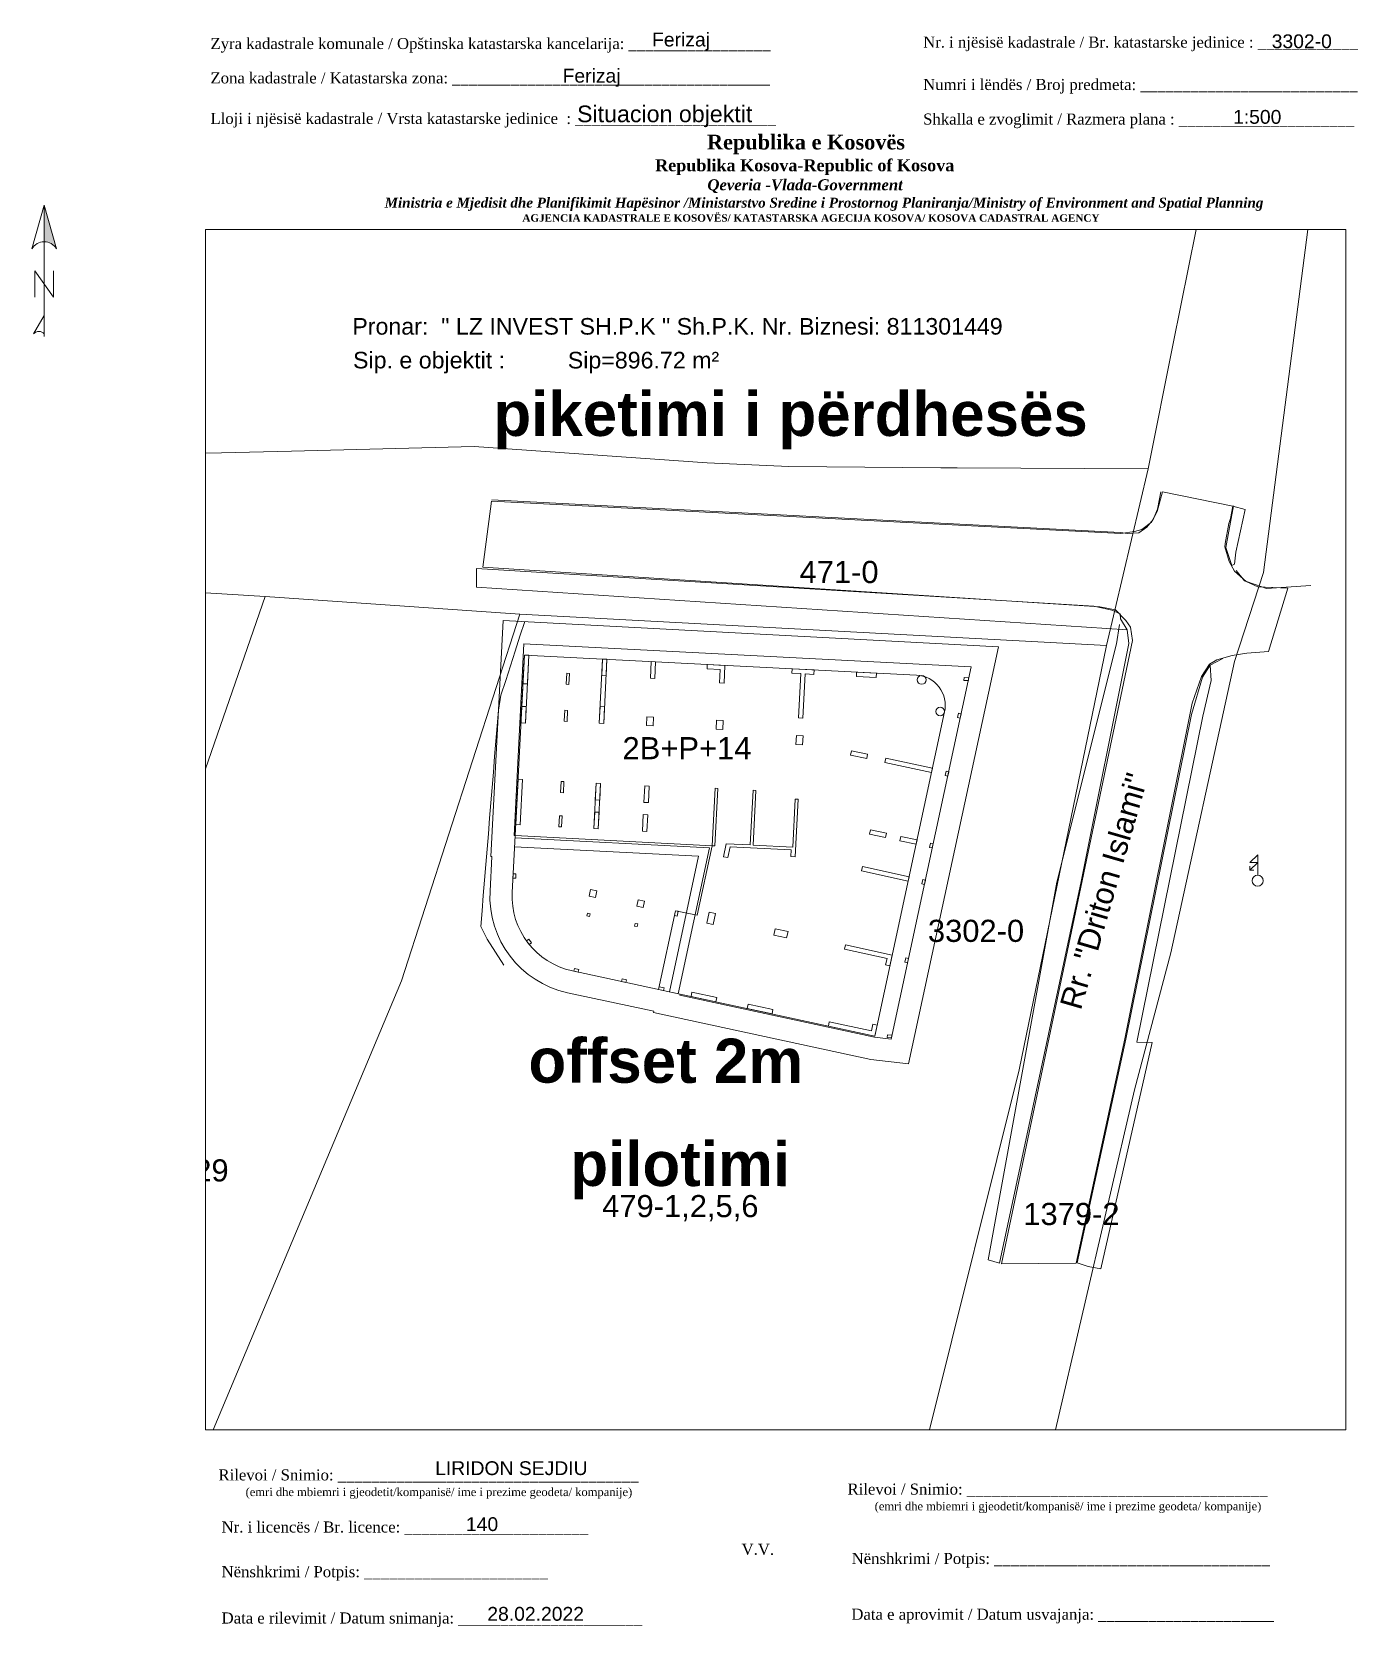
# Paper-space layout 'Ferizaj' of a CAD drawing. Header units: metres. Extents: x -31 to 209, y 2 to 291.
# The model-space entities are those that its viewports show. They can reach past a viewport. Long polylines and large blocks are cut down to what shows.
import ezdxf
from ezdxf.enums import TextEntityAlignment as Align

# ---------------------------------------------------------------- set-up
doc = ezdxf.new("R2010")
doc.units = ezdxf.units.M
doc.layers.get('0').update_dxf_attribs({"lineweight": 0})
for name, color, linetype, lineweight, true_color in [('2D Drafting - General_Pen_No__88', 7, 'Continuous', 0, 0xfd4435), ('Shtyllat', 7, 'Continuous', 0, 0xa80f02), ('Shtyllat b1', 7, 'Continuous', 0, 0x182891), ('Shtyllat b2', 7, 'Continuous', 0, 0x496f39)]:
    doc.layers.add(name, color=color, linetype=linetype, lineweight=lineweight, true_color=true_color)
for name, color, linetype, lineweight in [('A - Pllaka e Përdhesës _Pen_No__6', 1, 'Continuous', 0), ('Asfallt', 97, 'Continuous', 0), ('Dimensione', 7, 'Continuous', 0), ('etazha', 7, 'Continuous', 0), ('Korniza e jashtme', 7, 'Continuous', 0), ('Nr-Kojshi', 251, 'Continuous', 0), ('Nr-Ri', 1, 'Continuous', 0), ('ofset', 5, 'Continuous', 0), ('Parc-Kojshi', 251, 'Continuous', 0), ('Perdhesa o3 ferizaj', 1, 'Continuous', 0), ('Shtyllat kati 1', 3, 'Continuous', 0), ('Shtyllat perdhesa', 1, 'Continuous', 0), ('Themel pllaka o3 ferizaj', 30, 'Continuous', 0), ('trotuar', 155, 'Continuous', 0)]:
    doc.layers.add(name, color=color, linetype=linetype, lineweight=lineweight)
doc.styles.add('GENERATED_STYLE_1', font='arialbd.ttf')
doc.styles.add('GENERATED_STYLE_2', font='arial.ttf')
doc.styles.get("Standard").update_dxf_attribs({"font": 'arial.ttf'})

# ---------------------------------------------------------------- blocks, each defined once
blk = doc.blocks.new('*U73')
at = {"linetype": 'ByBlock', "lineweight": -2}
blk.add_hatch(color=0, dxfattribs=at).paths.add_polyline_path([(0, 562), (0, 301, -0.269143), (87, 250)])
at = {"color": 0, "linetype": 'ByBlock', "lineweight": -2}
for points in [[(87, 250, 0.580323), (-87, 250), (0, 562), (87, 250), (0, 562), (0, 300)], [(0, -356, 0.5), (-75, -356), (0, -225)]]:
    blk.add_lwpolyline(points, format="xyb", dxfattribs=at)
for points in [[(0, -375), (0, 562)], [(-66, -94), (-66, 94), (66, -94), (66, 94)]]:
    blk.add_lwpolyline(points, dxfattribs=at)
blk = doc.blocks.new('Pole electricity_ Shtyllë Elekrike Druri - tension i lartë')
at = {"color": 1, "linetype": 'ByBlock', "lineweight": 0, "flags": 128}
for points in [[(0, 0.5), (0, 2.35), (-0.7, 1.65), (0, 1.65), (-0.7, 0.95)], [(-0.35, 0.95), (-0.7, 0.95), (-0.7, 1.3)]]:
    blk.add_lwpolyline(points, dxfattribs=at)
at = {"color": 1, "linetype": 'ByBlock', "lineweight": 0}
blk.add_circle((0, 0), 0.5, dxfattribs=at)
blk = doc.blocks.new('Shtylle_Elekrike_Druri')
at = {"color": 1, "lineweight": 0}
blk.add_blockref('Pole electricity_ Shtyllë Elekrike Druri - tension i lartë', (0, 0), dxfattribs=at)

msp = doc.modelspace()

# ---------------------------------------------------------------- linework, layer by layer
at = {"layer": 'A - Pllaka e Përdhesës _Pen_No__6', "linetype": 'Continuous', "lineweight": 0, "flags": 128}
msp.add_lwpolyline([(7512280.786, 4693489.943), (7512282.32, 4693497.07), (7512284.275, 4693496.649), (7512285.628, 4693502.936), (7512267.822, 4693503.854), (7512268.665, 4693520.182), (7512304.095, 4693518.358, -0.4618664), (7512306.642, 4693515.033), (7512300.339, 4693485.736)], format="xyb", close=True, dxfattribs=at)
at = {"layer": 'Asfallt'}
msp.add_polyline3d([(7512265.701, 4693534.097, 621.822), (7512322.558, 4693531.172, 621.389), (7512323.802, 4693531.35, 621.329), (7512324.475, 4693531.52, 621.358), (7512325.351, 4693532.182, 621.387), (7512325.864, 4693533.142, 621.375), (7512326.322, 4693534.949, 621.377), (7512332.702, 4693533.647, 621.094), (7512332.478, 4693532.518, 621.189), (7512332.478, 4693532.518, 621.189), (7512332.324, 4693532.075, 621.026), (7512331.998, 4693530.278, 620.999), (7512331.979, 4693529.952, 621.011), (7512332.374, 4693528.644, 621.233), (7512332.853, 4693527.776, 621.1), (7512333.892, 4693526.821, 621.03), (7512334.943, 4693526.354, 621.044), (7512337.673, 4693526.239, 621.087), (7512335.906, 4693520.494, 621.283), (7512333.968, 4693520.342, 621.324), (7512332.637, 4693520.134, 621.293), (7512331.232, 4693519.76, 621.242), (7512330.59, 4693519.359, 621.181), (7512329.852, 4693518.243, 621.298), (7512329.002, 4693515.822, 0), (7512322.941, 4693485.469, 621.514), (7512318.539, 4693465.209, 621.647), (7512311.78, 4693465.136, 621.762), (7512319.075, 4693499.771, 621.513), (7512323.636, 4693521.491, 621.387), (7512323.432, 4693522.703, 621.408), (7512323.011, 4693523.301, 621.263), (7512322.088, 4693524.254, 621.347), (7512321.464, 4693524.373, 621.341), (7512320.682, 4693524.549, 621.159), (7512264.895, 4693528.11, 621.753), (7512265.701, 4693534.097, 621.822)], dxfattribs=at)
at = {"layer": 'ofset', "flags": 128}
msp.add_lwpolyline([(7512266.793, 4693492.13), (7512266.037, 4693493.309), (7512265.282, 4693494.488), (7512264.721, 4693495.65), (7512264.834, 4693497.046), (7512264.947, 4693498.441), (7512265.061, 4693499.837), (7512265.174, 4693501.232), (7512265.287, 4693502.627), (7512265.401, 4693504.023), (7512265.514, 4693505.418), (7512265.627, 4693506.814), (7512265.74, 4693508.209), (7512265.854, 4693509.604), (7512265.967, 4693511), (7512266.08, 4693512.395), (7512266.194, 4693513.791), (7512266.307, 4693515.186), (7512266.543, 4693516.542), (7512266.973, 4693517.874), (7512267.402, 4693519.207), (7512267.832, 4693520.539), (7512268.262, 4693521.872), (7512268.691, 4693523.204)], dxfattribs=at)
at = {"layer": 'ofset', "linetype": 'Continuous', "lineweight": 20}
msp.add_lwpolyline([(7512266.747, 4693523.288), (7512265.619, 4693501.968), (7512265.719, 4693501.962), (7512265.554, 4693498.825, 0.3679548), (7512272.559, 4693489.657), (7512280.346, 4693487.972), (7512280.324, 4693487.874), (7512299.968, 4693483.622), (7512303.364, 4693483.231), (7512311.523, 4693520.925)], format="xyb", close=True, dxfattribs=at)
at = {"layer": 'Parc-Kojshi', "flags": 128}
for points in [[(7512329.567, 4693559.681), (7512327.31, 4693548.35), (7512325.054, 4693537.019), (7512321.284, 4693521.05), (7512313.392, 4693482.692), (7512298.32, 4693422.255)], [(7512314.971, 4693442.754), (7512323.792, 4693480.882), (7512327.1, 4693493.27), (7512332.854, 4693519.6), (7512335.464, 4693527.649), (7512341.196, 4693571.847)], [(7512181.134, 4693529.325), (7512245.216, 4693525.466), (7512268.255, 4693523.885), (7512321.284, 4693521.05), (7512321.284, 4693521.05), (7512325.054, 4693537.019), (7512307.771, 4693537.098), (7512306.311, 4693537.105), (7512292.564, 4693537.23), (7512285.193, 4693537.553), (7512264.114, 4693539.042), (7512247.604, 4693538.622), (7512241.28, 4693538.46), (7512236.21, 4693538.32)], [(7512268.255, 4693523.885), (7512257.562, 4693490.724), (7512238.421, 4693445.097), (7512218.794, 4693399.668), (7512218.276, 4693399.764), (7512218.406, 4693400.062), (7512224.682, 4693414.487), (7512210.095, 4693421.075), (7512203.687, 4693423.971), (7512217.091, 4693454.317), (7512236.773, 4693500.994), (7512245.216, 4693525.466), (7512268.255, 4693523.885)]]:
    msp.add_lwpolyline(points, dxfattribs=at)
at = {"layer": 'Parc-Kojshi', "linetype": 'Continuous'}
for points in [[(7512329.567, 4693559.681), (7512327.31, 4693548.35), (7512325.054, 4693537.019), (7512321.284, 4693521.05), (7512313.392, 4693482.692), (7512298.32, 4693422.255)], [(7512314.971, 4693442.754), (7512323.792, 4693480.882), (7512327.1, 4693493.27), (7512332.854, 4693519.6), (7512335.464, 4693527.649), (7512341.196, 4693571.847)]]:
    msp.add_lwpolyline(points, dxfattribs=at)
at = {"layer": 'Shtyllat', "color": 14, "linetype": 'Continuous', "true_color": 0xa80f02}
for points in [[(7512268.665, 4693520.182), (7512268.349, 4693514.04), (7512268.748, 4693514.019), (7512269.064, 4693520.162)], [(7512268.748, 4693514.019), (7512268.825, 4693515.517), (7512268.426, 4693515.538), (7512268.349, 4693514.04)], [(7512275.336, 4693504.469), (7512275.413, 4693505.967), (7512275.013, 4693505.987)]]:
    msp.add_lwpolyline(points, dxfattribs=at)
for points in [[(7512268.931, 4693517.565), (7512269.064, 4693520.162), (7512268.665, 4693520.182), (7512268.531, 4693517.586)], [(7512275.827, 4693514.005), (7512276.125, 4693519.798), (7512275.726, 4693519.818), (7512275.427, 4693514.026)], [(7512272.485, 4693518.534), (7512272.735, 4693518.521), (7512272.683, 4693517.522), (7512272.434, 4693517.535)], [(7512280.442, 4693518.073), (7512280.519, 4693519.571), (7512280.12, 4693519.592), (7512280.043, 4693518.094)], [(7512286.704, 4693517.651), (7512286.786, 4693519.249), (7512285.188, 4693519.331), (7512285.167, 4693518.931), (7512286.366, 4693518.87), (7512286.304, 4693517.671)], [(7512293.825, 4693514.48), (7512294.03, 4693518.475), (7512294.83, 4693518.434), (7512294.85, 4693518.834), (7512292.853, 4693518.936), (7512292.832, 4693518.537), (7512293.631, 4693518.496), (7512293.426, 4693514.501)], [(7512300.467, 4693518.144), (7512300.487, 4693518.543), (7512298.69, 4693518.636), (7512298.669, 4693518.236)], [(7512272.313, 4693515.187), (7512272.563, 4693515.175), (7512272.511, 4693514.176), (7512272.261, 4693514.189)], [(7512280.296, 4693513.775), (7512280.337, 4693514.574), (7512279.738, 4693514.605), (7512279.697, 4693513.806)], [(7512286.592, 4693513.451), (7512286.634, 4693514.25), (7512286.034, 4693514.281), (7512285.993, 4693513.482)], [(7512307.896, 4693514.921), (7512307.812, 4693514.53), (7512308.057, 4693514.477), (7512308.141, 4693514.868)], [(7512293.801, 4693512.065), (7512293.842, 4693512.864), (7512293.243, 4693512.895), (7512293.202, 4693512.096)], [(7512299.597, 4693510.816), (7512299.682, 4693511.207), (7512298.215, 4693511.523), (7512298.131, 4693511.132)], [(7512305.463, 4693509.554), (7512305.547, 4693509.945), (7512301.324, 4693510.854), (7512301.24, 4693510.463)], [(7512268.275, 4693504.832), (7512268.486, 4693508.927), (7512268.086, 4693508.947), (7512267.876, 4693504.853)], [(7512271.981, 4693508.747), (7512272.231, 4693508.734), (7512272.18, 4693507.735), (7512271.93, 4693507.748)], [(7512275.336, 4693504.469), (7512275.547, 4693508.563), (7512275.147, 4693508.584), (7512274.936, 4693504.489)], [(7512279.864, 4693506.839), (7512279.941, 4693508.337), (7512279.541, 4693508.358), (7512279.464, 4693506.86)], [(7512285.888, 4693508.131), (7512285.621, 4693502.938), (7512285.87, 4693502.925), (7512286.138, 4693508.118)], [(7512289.333, 4693507.954), (7512289.583, 4693507.941), (7512289.329, 4693502.997), (7512292.924, 4693502.812), (7512293.148, 4693507.156), (7512293.397, 4693507.144), (7512293.13, 4693501.95), (7512292.73, 4693501.971), (7512292.761, 4693502.57), (7512287.246, 4693502.854), (7512287.034, 4693501.865), (7512286.643, 4693501.949), (7512286.895, 4693503.123), (7512289.079, 4693503.01)], [(7512271.822, 4693505.651), (7512272.072, 4693505.638), (7512272.02, 4693504.639), (7512271.771, 4693504.652)], [(7512279.73, 4693504.242), (7512279.807, 4693505.74), (7512279.408, 4693505.761), (7512279.33, 4693504.263)], [(7512301.313, 4693503.671), (7512299.846, 4693503.986), (7512299.931, 4693504.377), (7512301.397, 4693504.062)], [(7512304.07, 4693503.077), (7512302.603, 4693503.393), (7512302.687, 4693503.784), (7512304.154, 4693503.468)], [(7512303.354, 4693499.751), (7512299.131, 4693500.659), (7512299.215, 4693501.05), (7512303.438, 4693500.142)], [(7512285.147, 4693495.95), (7512285.734, 4693495.824), (7512285.944, 4693496.801), (7512285.358, 4693496.928)], [(7512292.364, 4693494.602), (7512291.191, 4693494.854), (7512291.317, 4693495.441), (7512292.49, 4693495.188)], [(7512297.607, 4693493.576), (7512301.438, 4693492.755), (7512301.313, 4693492.165), (7512301.704, 4693492.081), (7512301.914, 4693493.059), (7512297.691, 4693493.967)], [(7512283.719, 4693489.312), (7512285.968, 4693488.828), (7512286.052, 4693489.219), (7512283.803, 4693489.703)], [(7512288.796, 4693488.22), (7512291.044, 4693487.736), (7512291.128, 4693488.127), (7512288.88, 4693488.611)], [(7512296.135, 4693486.641), (7512300.339, 4693485.736), (7512300.549, 4693486.714), (7512300.158, 4693486.798), (7512300.032, 4693486.211), (7512296.219, 4693487.032)]]:
    msp.add_lwpolyline(points, close=True, dxfattribs=at)
for centre in [(7512304.567, 4693517.933), (7512306.241, 4693515.073)]:
    msp.add_circle(centre, 0.4, dxfattribs=at)
at = {"layer": 'Shtyllat b1', "linetype": 'Continuous'}
for points in [[(7512308.799, 4693518.115), (7512308.399, 4693518.136), (7512308.386, 4693517.886), (7512308.786, 4693517.866)], [(7512306.769, 4693509.682), (7512306.685, 4693509.291), (7512306.93, 4693509.239), (7512307.014, 4693509.63)], [(7512305.371, 4693503.181), (7512305.287, 4693502.79), (7512305.531, 4693502.737), (7512305.615, 4693503.129)], [(7512267.645, 4693500.409), (7512267.624, 4693500.009), (7512267.874, 4693499.996), (7512267.894, 4693500.396)], [(7512304.66, 4693499.879), (7512304.576, 4693499.488), (7512304.82, 4693499.435), (7512304.905, 4693499.826)], [(7512274.505, 4693498.395), (7512275.09, 4693498.269), (7512275.217, 4693498.858), (7512274.632, 4693498.984)], [(7512278.811, 4693497.468), (7512279.397, 4693497.342), (7512279.523, 4693497.931), (7512278.938, 4693498.057)], [(7512268.852, 4693494.329), (7512269.095, 4693494.011), (7512269.294, 4693494.163), (7512269.05, 4693494.481)], [(7512303.136, 4693492.796), (7512303.052, 4693492.405), (7512303.297, 4693492.352), (7512303.381, 4693492.743)], [(7512273.141, 4693491.588), (7512273.532, 4693491.504), (7512273.585, 4693491.748), (7512273.194, 4693491.832)], [(7512277.449, 4693490.661), (7512277.84, 4693490.577), (7512277.893, 4693490.821), (7512277.502, 4693490.905)], [(7512301.439, 4693485.611), (7512301.837, 4693485.566), (7512301.865, 4693485.814), (7512301.467, 4693485.859)]]:
    msp.add_lwpolyline(points, close=True, dxfattribs=at)
at = {"layer": 'Shtyllat b2', "linetype": 'Continuous'}
for points in [[(7512274.298, 4693496.607), (7512274.542, 4693496.554), (7512274.595, 4693496.799), (7512274.35, 4693496.851)], [(7512278.606, 4693495.68), (7512278.85, 4693495.627), (7512278.903, 4693495.872), (7512278.658, 4693495.924)]]:
    msp.add_lwpolyline(points, close=True, dxfattribs=at)
at = {"layer": 'Shtyllat kati 1', "linetype": 'Continuous'}
for points in [[(7512275.726, 4693519.818), (7512275.648, 4693518.32)], [(7512275.648, 4693518.32), (7512276.048, 4693518.3), (7512276.125, 4693519.798)], [(7512275.504, 4693515.524), (7512275.427, 4693514.026), (7512275.827, 4693514.005), (7512275.904, 4693515.503)], [(7512275.827, 4693514.005), (7512275.904, 4693515.503), (7512275.504, 4693515.524)], [(7512275.336, 4693504.469), (7512275.413, 4693505.967), (7512275.013, 4693505.987), (7512274.936, 4693504.489)]]:
    msp.add_lwpolyline(points, dxfattribs=at)
msp.add_lwpolyline([(7512275.469, 4693507.065), (7512275.547, 4693508.563), (7512275.147, 4693508.584), (7512275.07, 4693507.086)], close=True, dxfattribs=at)
at = {"layer": 'Shtyllat perdhesa', "linetype": 'Continuous'}
for points in [[(7512282.225, 4693496.63), (7512282.32, 4693497.07), (7512282.564, 4693497.017), (7512282.469, 4693496.577)], [(7512281.226, 4693489.848), (7512280.786, 4693489.943), (7512280.839, 4693490.187), (7512281.279, 4693490.093)]]:
    msp.add_lwpolyline(points, close=True, dxfattribs=at)
at = {"layer": 'Themel pllaka o3 ferizaj', "color": 30, "linetype": 'Continuous'}
msp.add_lwpolyline([(7512268.616, 4693521.186), (7512267.722, 4693503.859), (7512267.822, 4693503.854), (7512267.558, 4693498.719, 0.3679548), (7512272.997, 4693491.619), (7512282.742, 4693489.522), (7512282.72, 4693489.424), (7512300.318, 4693485.638), (7512301.815, 4693485.468), (7512309.052, 4693519.104)], format="xyb", close=True, dxfattribs=at)
at = {"layer": 'Themel pllaka o3 ferizaj', "color": 30, "linetype": 'Continuous', "elevation": 615.15}
for points in [[(7512281.764, 4693489.733), (7512284.397, 4693502), (7512267.771, 4693502.855)], [(7512282.546, 4693489.564), (7512285.376, 4693502.75), (7512267.812, 4693503.654)]]:
    msp.add_lwpolyline(points, dxfattribs=at)
at = {"layer": 'trotuar'}
for points in [[(7512265.729, 4693534.209, 621.915), (7512322.508, 4693531.257, 621.401), (7512323.196, 4693531.175, 621.671), (7512324.192, 4693531.236, 621.623), (7512324.908, 4693531.737, 621.703), (7512325.487, 4693532.426, 621.448), (7512325.888, 4693533.37, 621.418), (7512326.197, 4693534.938, 621.396)], [(7512332.702, 4693533.647, 621.094), (7512333.817, 4693533.326, 621.403), (7512332.971, 4693529.489, 621.377), (7512332.842, 4693528.406, 621.379), (7512332.589, 4693528.271, 621.402), (7512332.063, 4693529.914, 621.292), (7512332.749, 4693533.666, 621.242)], [(7512264.343, 4693527.994, 621.886), (7512264.344, 4693526.325, 621.934), (7512323.154, 4693522.454, 621.368), (7512322.552, 4693523.461, 621.402), (7512322.512, 4693523.903, 621.378), (7512321.753, 4693524.236, 621.368), (7512320.133, 4693524.587, 621.25), (7512264.343, 4693527.994, 621.886)], [(7512332.989, 4693527.813, 621.402), (7512333.746, 4693526.883, 621.469), (7512334.722, 4693526.555, 621.448), (7512335.735, 4693526.187, 621.393), (7512339.739, 4693526.467, 621.63)], [(7512322.44, 4693522.946, 621.352), (7512322.177, 4693521.186, 621.388), (7512316.784, 4693499.635, 621.648), (7512310.566, 4693465.504, 621.794), (7512311.616, 4693465.194, 621.825), (7512318.969, 4693499.698, 621.592), (7512323.305, 4693521.237, 621.362), (7512323.154, 4693522.454, 621.368)], [(7512331.79, 4693519.878, 621.322), (7512330.643, 4693519.256, 621.306), (7512329.963, 4693518.183, 621.38), (7512328.947, 4693514.793, 621.365), (7512323.022, 4693485.461, 621.512), (7512318.628, 4693465.241, 621.651), (7512319.627, 4693464.89, 621.707), (7512320.768, 4693464.682, 621.67), (7512325.39, 4693485.14, 621.507), (7512324.018, 4693485.168, 621.521), (7512329.973, 4693514.647, 621.338), (7512330.743, 4693517.867, 621.401), (7512330.643, 4693519.256, 621.306)]]:
    msp.add_polyline3d(points, dxfattribs=at)

# ---------------------------------------------------------------- block references
at = {"layer": 'Dimensione', "color": 1}
msp.add_blockref('Shtylle_Elekrike_Druri', (7512334.944, 4693499.781), dxfattribs=at)

# ---------------------------------------------------------------- texts
at = {"layer": '2D Drafting - General_Pen_No__88', "color": 20, "true_color": 0xfd4435, "style": 'GENERATED_STYLE_1'}
msp.add_text('pilotimi', height=4, rotation=359.92762, dxfattribs=at).set_placement((7512272.809, 4693472.188))
at = {"layer": 'etazha', "color": 1}
msp.add_text('2B+P+14', height=2, dxfattribs=at).set_placement((7512283.354, 4693511.759), align=Align.MIDDLE_CENTER)
at = {"layer": 'Nr-Kojshi'}
for s, p in [('471-0', (7512297.1, 4693527.687)), ('1379-2', (7512318.101, 4693469.65))]:
    msp.add_text(s, height=2, dxfattribs=at).set_placement(p, align=Align.MIDDLE_CENTER)
for s, p in [('479-29', (7512233.229, 4693472.589)), ('479-1,2,5,6', (7512275.686, 4693469.363))]:
    msp.add_text(s, height=2, dxfattribs=at).set_placement(p)
at = {"layer": 'Nr-Ri', "color": 0}
msp.add_text('Rr. "Driton Islami"', height=2, rotation=73.89037, dxfattribs=at).set_placement((7512318.944, 4693487.993))
msp.add_text('3302-0', height=2, dxfattribs=at).set_placement((7512305.13, 4693494.246))
at = {"layer": 'ofset', "linetype": 'Continuous', "lineweight": 20, "style": 'GENERATED_STYLE_1'}
msp.add_text('offset 2m', height=4, rotation=359.92762, dxfattribs=at).set_placement((7512269.022, 4693481.523))
at = {"layer": 'Perdhesa o3 ferizaj', "linetype": 'Continuous', "lineweight": 20, "insert": (7512292.718, 4693543.987), "char_height": 4, "attachment_point": 2, "style": 'GENERATED_STYLE_2'}
msp.add_mtext('\\A1;{\\fArial|b1|i0|c0|p34;piketimi i përdhesës}', dxfattribs=at)
at = {"layer": 'Themel pllaka o3 ferizaj', "color": 30, "linetype": 'Continuous', "lineweight": -2, "insert": (7512199.503, 4693501.656), "char_height": 4, "attachment_point": 2, "rotation": 359.92762, "style": 'GENERATED_STYLE_2'}
msp.add_mtext('\\A1;{\\fArial|b1|i0|c0|p34;piketimi i themelit (bodrumi -2)}', dxfattribs=at)

psp = doc.layouts.new('Ferizaj')

# ---------------------------------------------------------------- block references
at = {"xscale": 0.0254, "yscale": 0.0254, "zscale": 0.0254}
psp.add_blockref('*U73', (-28.73, 245.02), dxfattribs=at)

# ---------------------------------------------------------------- texts
for s, height, p in [('3302-0', 2.5, (193.17, 287.65)), ('Ferizaj', 2.5, (64.98, 281.42)), ('1:500', 2.5, (186.18, 273.98)), ('Pronar:  ', 3, (26.97, 235.86)), ('Sip. e objektit :', 3, (27.1, 229.75)), ('LIRIDON SEJDIU', 2.5, (41.94, 29.66)), ('140', 2.5, (47.51, 19.54)), ('28.02.2022', 2.5, (51.37, 3.32))]:
    psp.add_text(s, height=height).set_placement(p)
at = {"color": 1}
for s, p in [('" LZ INVEST SH.P.K " Sh.P.K. Nr. Biznesi: 811301449 ', (43.04, 235.86)), ('Sip=896.72 m²', (65.92, 229.75))]:
    psp.add_text(s, height=3, dxfattribs=at).set_placement(p)
for s, insert, char_height, width, attachment_point in [('{\\fTimes New Roman|b0|i0|c0|p18;Zyra kadastrale komunale / Opštinska katastarska kancelarija: _________________}', (1.33, 289.5), 2, 100.6873, 1), ('Ferizaj', (86.39, 288.84), 2.5, 9.9735, 5), ('{\\fTimes New Roman|b0|i0|c0|p18;Nr. i njësisë kadastrale / Br. katastarske jedinice : ____________}', (130.16, 289.75), 2, 79.9484, 1), ('{\\fTimes New Roman|b0|i0|c0|p18;Zona kadastrale / Katastarska zona: ______________________________________}', (1.33, 283.28), 2, 100.6873, 1), ('{\\fTimes New Roman|b0|i0|c0|p18;Numri i lëndës / Broj predmeta: __________________________}', (130.16, 282.09), 2, 79.9484, 1), ('Situacion objektit', (83.44, 275.32), 3, 39.1059, 5), ('{\\fTimes New Roman|b0|i0|c0|p18;Lloji i njësisë kadastrale / Vrsta katastarske jedinice  : ________________________}', (1.33, 275.95), 2, 100.6873, 1), ('{\\fTimes New Roman|b0|i0|c0|p18;Shkalla e zvoglimit / Razmera plana : _____________________}', (130.16, 275.84), 2, 79.9484, 1), ('\\pi77.297;{\\fBook Antiqua|b1|i0|c0|p18;\\H1.333x;Republika e Kosovës\\fTimes New Roman|b1|i0|c0|p18;\\P\\pi67.927;\\fBook Antiqua|b1|i0|c0|p18;\\H0.8125x;Republika Kosova-Republic of Kosova\\fTimes New Roman|b1|i0|c0|p18;\\P\\pi77.378;\\fBook Antiqua|b1|i1|c0|p18;\\H0.9233x;Qeveria -Vlada-Government \\P\\pi13.032,l6,t23.033;\\fTimes New Roman|b1|i1|c0|p18;\\H0.9x;Ministria e Mjedisit dhe Planifikimit Hapësinor /Ministarstvo Sredine i Prostornog Planiranja/Ministry of Environment and Spatial Planning\\P\\pi43.931,l0,tz;\\fBook Antiqua|b1|i0|c0|p18;\\H0.7406x;AGJENCIA KADASTRALE E KOSOVËS/ KATASTARSKA AGECIJA KOSOVA/ KOSOVA CADASTRAL AGENCY}', (13.78, 272.01), 2, 191.8237, 1), ('{\\fTimes New Roman|b0|i0|c0|p18;Rilevoi / Snimio: ____________________________________\\P     \\H0.75x;(emri dhe mbiemri i gjeodetit/kompanisë/ ime i prezime geodeta/ kompanije)}', (40.74, 28.03), 2, 74.7958, 5), ('{\\fTimes New Roman|b0|i0|c0|p18;Rilevoi / Snimio: ____________________________________\\P     \\H0.75x;(emri dhe mbiemri i gjeodetit/kompanisë/ ime i prezime geodeta/ kompanije)}', (154.46, 25.46), 2, 74.7958, 5), ('{\\fTimes New Roman|b0|i0|c0|p18;Nr. i licencës / Br. licence: ______________________\\P                                }', (3.34, 21.27), 2, 83.344, 1), ('{\\fTimes New Roman|b0|i0|c0|p18;V.V.                                 }', (100.28, 16.22), 2, 5.7076, 5), ('{\\fTimes New Roman|b0|i0|c0|p18; Nënshkrimi / Potpis: _________________________________}', (116.48, 15.58), 2, 83.344, 1), ('{\\fTimes New Roman|b0|i0|c0|p18;Nënshkrimi / Potpis: ______________________\\P                                 }', (3.34, 13.19), 2, 83.344, 1), ('{\\fTimes New Roman|b0|i0|c0|p18;Data e rilevimit / Datum snimanja: ______________________\\P                                 }', (3.34, 4.82), 2, 83.344, 1), ('{\\fTimes New Roman|b0|i0|c0|p18; Data e aprovimit / Datum usvajanja: _____________________}', (116.43, 5.5), 2, 83.344, 1)]:
    psp.add_mtext(s, dxfattribs=dict(insert=insert, char_height=char_height, width=width, attachment_point=attachment_point))

# ---------------------------------------------------------------- viewports
at = {"layer": 'Korniza e jashtme', "view_target_point": (7499131.095, 4689980.516), "view_twist_angle": 360}
psp.add_viewport(center=(103.51, 146.36), size=(206.14, 217.061), view_center_point=(13160.281, 3523.88), view_height=108.5303, dxfattribs=at)

doc.saveas('drawing.dxf')
